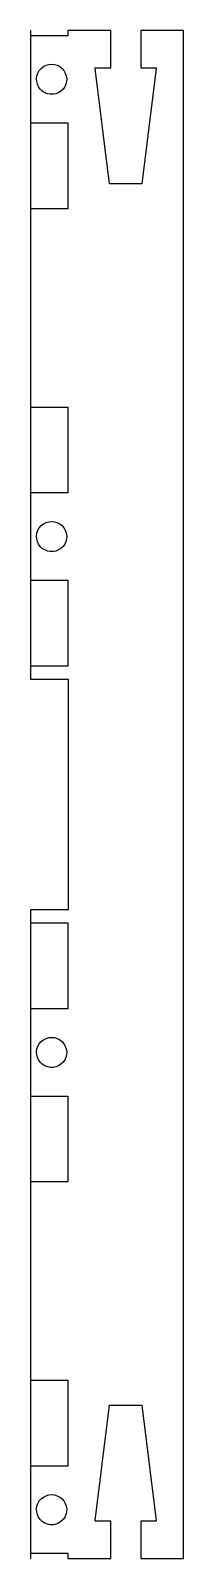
# Model space of a CAD drawing. Header units: metres. Extents: x -3 to 23, y -132 to 132.
import ezdxf

# ---------------------------------------------------------------- set-up
doc = ezdxf.new("R2010")
doc.units = ezdxf.units.M

msp = doc.modelspace()

# ---------------------------------------------------------------- linework, layer by layer
for p, q in [((-3.2, 132.4), (-3.25, 132.4)), ((-3.25, 132.4), (-3.25, 20)), ((-3.2, 131.502), (-3.2, 132.4)), ((10.65, 132.4), (3.2, 132.4)), ((3.2, 132.4), (3.2, 131.502)), ((10.65, 125.95), (10.65, 132.4)), ((23.25, 132.4), (15.85, 132.4)), ((15.85, 132.4), (15.85, 125.95)), ((23.25, -132.4), (23.25, 132.4)), ((3.2, 131.502), (-3.2, 131.502)), ((-2.21004, 124.076), (-2.13934, 124.568)), ((-2.13934, 124.568), (-1.97687, 125.037)), ((-1.97687, 125.037), (-1.72849, 125.468)), ((-1.72849, 125.468), (-1.40317, 125.843)), ((-1.40317, 125.843), (-1.01268, 126.15)), ((-1.01268, 126.15), (-0.571152, 126.378)), ((-0.571152, 126.378), (-0.094513, 126.518)), ((-0.094513, 126.518), (0.399994, 126.565)), ((0.399994, 126.565), (0.894501, 126.518)), ((0.894501, 126.518), (1.37114, 126.378)), ((1.37114, 126.378), (1.81268, 126.15)), ((1.81268, 126.15), (2.20317, 125.843)), ((2.20317, 125.843), (2.52847, 125.468)), ((2.52847, 125.468), (2.77686, 125.037)), ((2.77686, 125.037), (2.93933, 124.568)), ((2.93933, 124.568), (3.01004, 124.076)), ((7.95, 125.85), (7.95, 125.95)), ((7.95, 125.95), (10.65, 125.95)), ((10.45, 105.85), (7.95, 125.85)), ((15.85, 125.95), (18.55, 125.95)), ((18.55, 125.85), (16.05, 105.85)), ((18.55, 125.95), (18.55, 125.85)), ((-2.1864, 123.58), (-2.21004, 124.076)), ((-2.06927, 123.097), (-2.1864, 123.58)), ((-1.86292, 122.645), (-2.06927, 123.097)), ((-1.57477, 122.241), (-1.86292, 122.645)), ((-1.21524, 121.898), (-1.57477, 122.241)), ((-0.797333, 121.629), (-1.21524, 121.898)), ((2.01524, 121.898), (1.59734, 121.629)), ((2.37477, 122.241), (2.01524, 121.898)), ((2.66292, 122.645), (2.37477, 122.241)), ((2.86928, 123.097), (2.66292, 122.645)), ((2.98639, 123.58), (2.86928, 123.097)), ((3.01004, 124.076), (2.98639, 123.58)), ((-0.336166, 121.445), (-0.797333, 121.629)), ((0.151611, 121.351), (-0.336166, 121.445)), ((0.648376, 121.351), (0.151611, 121.351)), ((1.13615, 121.445), (0.648376, 121.351)), ((1.59734, 121.629), (1.13615, 121.445)), ((-3.2, 101.502), (-3.2, 116.402)), ((-3.2, 116.402), (3.2, 116.402)), ((3.2, 116.402), (3.2, 101.502)), ((16.05, 105.85), (10.45, 105.85)), ((3.2, 101.502), (-3.2, 101.502)), ((-3.2, 52.254), (-3.2, 67.154)), ((-3.2, 67.154), (3.2, 67.154)), ((3.2, 67.154), (3.2, 52.254)), ((3.2, 52.254), (-3.2, 52.254)), ((-2.21004, 44.8283), (-2.13934, 45.32)), ((-2.13934, 45.32), (-1.97687, 45.7895)), ((-1.97687, 45.7895), (-1.72849, 46.2197)), ((-1.72849, 46.2197), (-1.40317, 46.5951)), ((-1.40317, 46.5951), (-1.01268, 46.9022)), ((-1.01268, 46.9022), (-0.571152, 47.1298)), ((-0.571152, 47.1298), (-0.094513, 47.2698)), ((-0.094513, 47.2698), (0.399994, 47.317)), ((0.399994, 47.317), (0.894501, 47.2698)), ((0.894501, 47.2698), (1.37114, 47.1298)), ((1.37114, 47.1298), (1.81268, 46.9022)), ((1.81268, 46.9022), (2.20317, 46.5951)), ((2.20317, 46.5951), (2.52847, 46.2197)), ((2.52847, 46.2197), (2.77686, 45.7895)), ((2.77686, 45.7895), (2.93933, 45.32)), ((2.93933, 45.32), (3.01004, 44.8283)), ((-2.1864, 44.3321), (-2.21004, 44.8283)), ((-2.06927, 43.8494), (-2.1864, 44.3321)), ((-1.86292, 43.3975), (-2.06927, 43.8494)), ((-1.57477, 42.9928), (-1.86292, 43.3975)), ((-1.21524, 42.65), (-1.57477, 42.9928)), ((-0.797333, 42.3815), (-1.21524, 42.65)), ((-0.336166, 42.1968), (-0.797333, 42.3815)), ((1.59734, 42.3815), (1.13615, 42.1968)), ((2.01524, 42.65), (1.59734, 42.3815)), ((2.37477, 42.9928), (2.01524, 42.65)), ((2.66292, 43.3975), (2.37477, 42.9928)), ((2.86928, 43.8494), (2.66292, 43.3975)), ((2.98639, 44.3321), (2.86928, 43.8494)), ((3.01004, 44.8283), (2.98639, 44.3321)), ((0.151611, 42.1028), (-0.336166, 42.1968)), ((0.648376, 42.1028), (0.151611, 42.1028)), ((1.13615, 42.1968), (0.648376, 42.1028)), ((-3.2, 22.254), (-3.2, 37.154)), ((-3.2, 37.154), (3.2, 37.154)), ((3.2, 37.154), (3.2, 22.254)), ((3.2, 22.254), (-3.2, 22.254)), ((-3.25, 20), (3.25, 20)), ((3.25, 20), (3.25, -20)), ((3.25, -20), (-3.25, -20)), ((-3.25, -20), (-3.25, -132.4)), ((-3.2, -37.154), (-3.2, -22.254)), ((-3.2, -22.254), (3.2, -22.254)), ((3.2, -22.254), (3.2, -37.154)), ((3.2, -37.154), (-3.2, -37.154)), ((-1.01268, -42.5058), (-0.571152, -42.2782)), ((-0.571152, -42.2782), (-0.094513, -42.1382)), ((-0.094513, -42.1382), (0.399994, -42.091)), ((0.399994, -42.091), (0.894501, -42.1382)), ((0.894501, -42.1382), (1.37114, -42.2782)), ((1.37114, -42.2782), (1.81268, -42.5058)), ((-2.21004, -44.5797), (-2.13934, -44.088)), ((-2.1864, -45.0759), (-2.21004, -44.5797)), ((-2.13934, -44.088), (-1.97687, -43.6185)), ((-1.97687, -43.6185), (-1.72849, -43.1883)), ((-1.72849, -43.1883), (-1.40317, -42.8129)), ((-1.40317, -42.8129), (-1.01268, -42.5058)), ((1.81268, -42.5058), (2.20317, -42.8129)), ((2.20317, -42.8129), (2.52847, -43.1883)), ((2.52847, -43.1883), (2.77686, -43.6185)), ((2.77686, -43.6185), (2.93933, -44.088)), ((2.93933, -44.088), (3.01004, -44.5797)), ((3.01004, -44.5797), (2.98639, -45.0759)), ((-2.06927, -45.5586), (-2.1864, -45.0759)), ((-1.86292, -46.0105), (-2.06927, -45.5586)), ((-1.57477, -46.4151), (-1.86292, -46.0105)), ((-1.21524, -46.7579), (-1.57477, -46.4151)), ((-0.797333, -47.0265), (-1.21524, -46.7579)), ((-0.336166, -47.2112), (-0.797333, -47.0265)), ((0.151611, -47.3052), (-0.336166, -47.2112)), ((0.648376, -47.3052), (0.151611, -47.3052)), ((1.13615, -47.2112), (0.648376, -47.3052)), ((1.59734, -47.0265), (1.13615, -47.2112)), ((2.01524, -46.7579), (1.59734, -47.0265)), ((2.37477, -46.4151), (2.01524, -46.7579)), ((2.66292, -46.0105), (2.37477, -46.4151)), ((2.86928, -45.5586), (2.66292, -46.0105)), ((2.98639, -45.0759), (2.86928, -45.5586)), ((-3.2, -67.154), (-3.2, -52.254)), ((-3.2, -52.254), (3.2, -52.254)), ((3.2, -52.254), (3.2, -67.154)), ((3.2, -67.154), (-3.2, -67.154)), ((-3.2, -116.402), (-3.2, -101.502)), ((-3.2, -101.502), (3.2, -101.502)), ((3.2, -101.502), (3.2, -116.402)), ((7.95, -125.85), (10.45, -105.85)), ((10.45, -105.85), (16.05, -105.85)), ((16.05, -105.85), (18.55, -125.85)), ((3.2, -116.402), (-3.2, -116.402)), ((-1.40317, -122.061), (-1.01268, -121.754)), ((-1.01268, -121.754), (-0.571152, -121.526)), ((-0.571152, -121.526), (-0.094513, -121.386)), ((-0.094513, -121.386), (0.399994, -121.339)), ((0.399994, -121.339), (0.894501, -121.386)), ((0.894501, -121.386), (1.37114, -121.526)), ((1.37114, -121.526), (1.81268, -121.754)), ((1.81268, -121.754), (2.20317, -122.061)), ((-2.21004, -123.828), (-2.13934, -123.336)), ((-2.1864, -124.324), (-2.21004, -123.828)), ((-2.06927, -124.807), (-2.1864, -124.324)), ((-2.13934, -123.336), (-1.97687, -122.867)), ((-1.97687, -122.867), (-1.72849, -122.436)), ((-1.72849, -122.436), (-1.40317, -122.061)), ((2.20317, -122.061), (2.52847, -122.436)), ((2.52847, -122.436), (2.77686, -122.867)), ((2.77686, -122.867), (2.93933, -123.336)), ((2.98639, -124.324), (2.86928, -124.807)), ((2.93933, -123.336), (3.01004, -123.828)), ((3.01004, -123.828), (2.98639, -124.324)), ((-1.86292, -125.258), (-2.06927, -124.807)), ((-1.57477, -125.663), (-1.86292, -125.258)), ((-1.21524, -126.006), (-1.57477, -125.663)), ((-0.797333, -126.275), (-1.21524, -126.006)), ((-0.336166, -126.459), (-0.797333, -126.275)), ((0.151611, -126.553), (-0.336166, -126.459)), ((0.648376, -126.553), (0.151611, -126.553)), ((1.13615, -126.459), (0.648376, -126.553)), ((1.59734, -126.275), (1.13615, -126.459)), ((2.01524, -126.006), (1.59734, -126.275)), ((2.37477, -125.663), (2.01524, -126.006)), ((2.66292, -125.258), (2.37477, -125.663)), ((2.86928, -124.807), (2.66292, -125.258)), ((7.95, -125.95), (7.95, -125.85)), ((10.65, -125.95), (7.95, -125.95)), ((10.65, -132.4), (10.65, -125.95)), ((18.55, -125.95), (15.85, -125.95)), ((15.85, -125.95), (15.85, -132.4)), ((18.55, -125.85), (18.55, -125.95)), ((-3.25, -132.4), (-3.2, -132.4)), ((-3.2, -131.502), (3.2, -131.502)), ((-3.2, -132.4), (-3.2, -131.502)), ((3.2, -131.502), (3.2, -132.4)), ((3.2, -132.4), (10.65, -132.4)), ((15.85, -132.4), (23.25, -132.4))]:
    msp.add_line(p, q)

doc.saveas('drawing.dxf')
